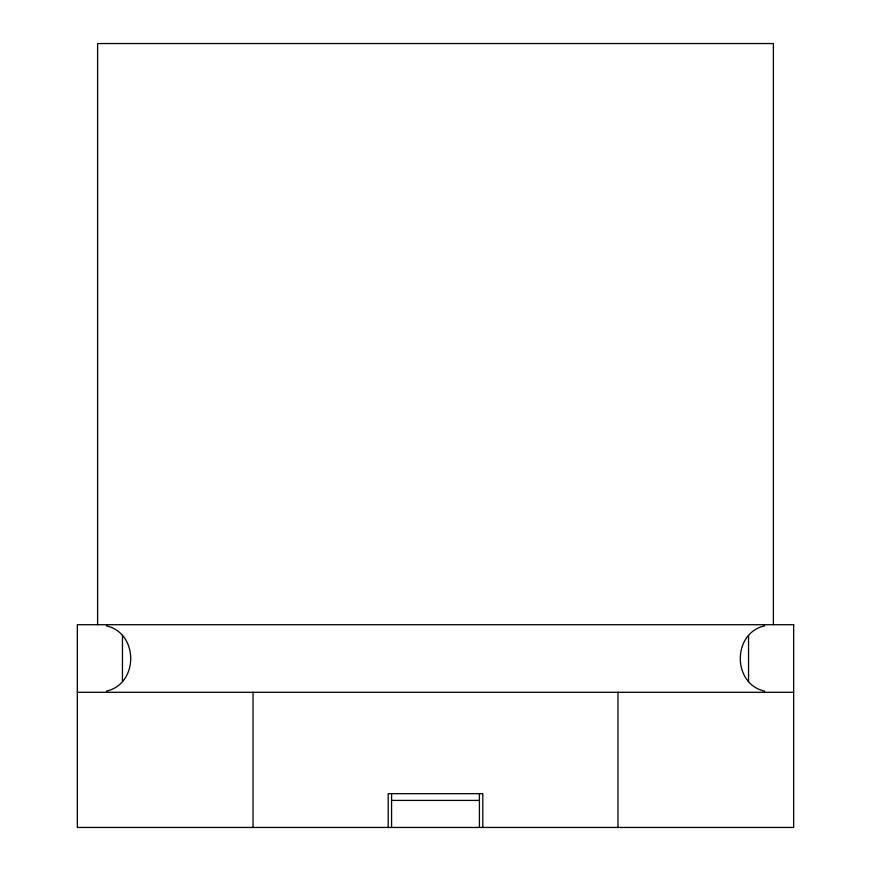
<?xml version="1.0" encoding="UTF-8"?>
<svg xmlns="http://www.w3.org/2000/svg" width="871" height="871" viewBox="0 0 871 871"><rect width="100%" height="100%" fill="white"/><g stroke="black" fill="none" stroke-linecap="round" stroke-linejoin="round"><path stroke-width="1.31" d="M106.36 691.139C138.816 683.985 138.816 633.021 106.36 625.868M764.64 625.868C732.184 633.021 732.184 683.985 764.64 691.139M77.334 692.293L793.666 692.293M391.58 800.416L479.42 800.416M773.383 624.714L773.383 43.55L97.617 43.55L97.617 624.714M748.548 635.525L748.548 681.481M617.964 692.293L617.964 827.45M482.806 827.45L482.806 793.666L388.194 793.666L388.194 827.45M479.42 793.525L479.42 827.45M391.58 793.525L391.58 827.45M253.036 692.293L253.036 827.45M122.452 635.525L122.452 681.481M793.666 624.714L77.334 624.714L77.334 827.45L793.666 827.45L793.666 624.714"/></g></svg>
